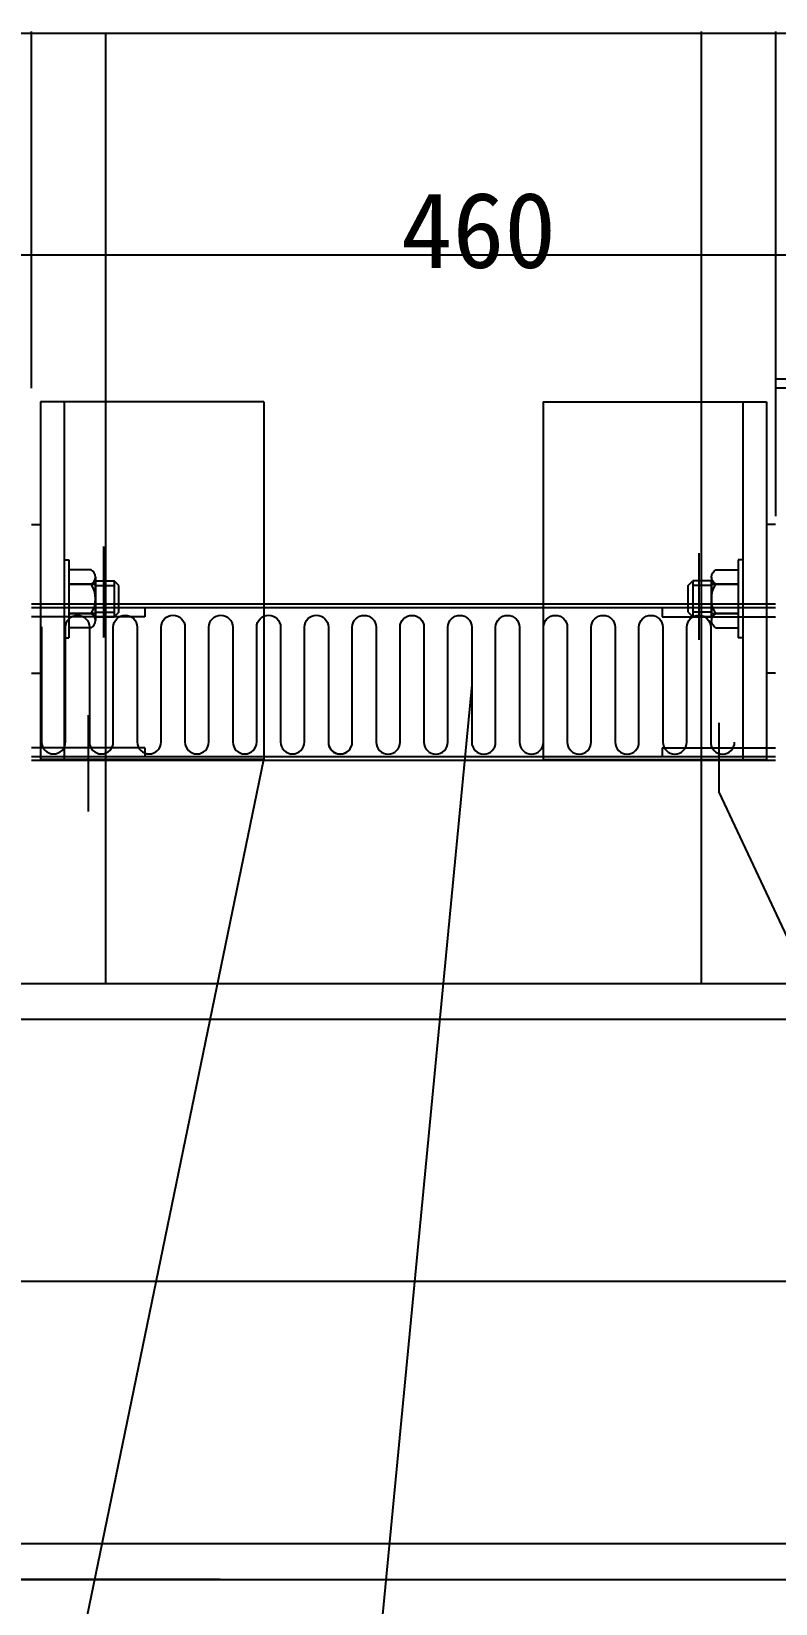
# Model space of a CAD drawing. Header units: metres. Extents: x 2349 to 5457, y 940 to 3258.
# Drawn here: x 2787 to 3036, y 2093 to 2620 of the extents above; entities that cross this region are included whole.
import ezdxf

# ---------------------------------------------------------------- set-up
doc = ezdxf.new("R2010")
doc.units = ezdxf.units.M
for name, color, linetype in [('B', 3, 'Continuous'), ('BZX', 1, 'Continuous'), ('CSX', 3, 'Continuous'), ('DHX', 4, 'Continuous'), ('SDH', 7, 'Continuous'), ('XSX', 6, 'Continuous')]:
    doc.layers.add(name, color=color, linetype=linetype)

# ---------------------------------------------------------------- blocks, each defined once
blk = doc.blocks.new('NUT16')
at = {"layer": 'B'}
for p, q in [((-17.5, 0), (-17.5, -2)), ((17.5, 0), (17.5, -2)), ((17.5, -2), (-17.5, -2)), ((-13, -12), (-13, -2)), ((-6.5, -14), (-6.5, -2)), ((-6.5, -2), (-6.5, -12.02)), ((6.5, -14), (6.5, -2)), ((6.5, -2), (6.5, -13.46)), ((13, -12), (13, -2)), ((6.5, -14), (-9.75, -14)), ((9.75, -14), (6.5, -14))]:
    blk.add_line(p, q, dxfattribs=at)
for centre, radius, start, end in [((-9.75, -10.36), 3.64, 206.78, 333.22), ((0, -2.44), 11.56, 235.79, 304.21), ((9.75, -10.36), 3.64, 206.78, 333.22)]:
    blk.add_arc(centre, radius, start, end, dxfattribs=at)

msp = doc.modelspace()

# ---------------------------------------------------------------- linework, layer by layer
for p, q in [((2786.67, 2500.77), (2786.67, 2620.5)), ((3036.37, 2620.5), (3036.37, 2457.77)), ((2864.67, 2496.09), (2789.67, 2496.09)), ((2789.67, 2496.09), (2789.67, 2376.09)), ((2797.67, 2496.09), (2797.67, 2376.09)), ((2864.67, 2496.09), (2864.67, 2376.09)), ((2958.37, 2496.09), (3033.37, 2496.09)), ((2958.37, 2496.09), (2958.37, 2376.09)), ((3025.37, 2496.09), (3025.37, 2376.09)), ((3033.37, 2496.09), (3033.37, 2376.09)), ((2786.67, 2455), (2789.67, 2455)), ((3036.37, 2455), (3033.37, 2455)), ((3036.37, 2428.17), (2786.67, 2428.17)), ((3036.37, 2426.97), (2786.67, 2426.97)), ((2824.67, 2423.97), (2786.67, 2423.97)), ((2824.67, 2426.97), (2824.67, 2423.97)), ((2998.37, 2426.97), (2998.37, 2423.97)), ((2998.37, 2423.97), (3036.37, 2423.97)), ((2786.67, 2405), (2789.67, 2405)), ((2786.67, 2405), (2789.67, 2405)), ((3036.37, 2405), (3033.37, 2405)), ((3036.37, 2405), (3033.37, 2405)), ((2824.67, 2379.97), (2786.67, 2379.97)), ((3036.37, 2376.97), (2786.67, 2376.97)), ((3036.37, 2375.77), (2786.67, 2375.77)), ((2864.67, 2376.09), (2789.67, 2376.09)), ((2864.67, 2376.09), (2789.67, 2376.09)), ((2824.67, 2379.97), (2824.67, 2376.97)), ((2958.37, 2376.09), (3033.37, 2376.09)), ((2958.37, 2376.09), (3033.37, 2376.09)), ((2998.37, 2379.97), (3036.37, 2379.97)), ((2998.37, 2379.97), (2998.37, 2376.97))]:
    msp.add_line(p, q)
at = {"layer": 'BZX'}
for p, q in [((2681.37, 2545.52), (3141.37, 2545.52)), ((3096.37, 2503.77), (3036.37, 2503.77)), ((3096.37, 2500.77), (3036.37, 2500.77)), ((2810.94, 2417), (2810.94, 2447.56)), ((3010.74, 2416.28), (3010.74, 2445.38)), ((2934.42, 2401.16), (2899.33, 2035.58)), ((2805.84, 2358.57), (2805.84, 2390.93)), ((3017.42, 2365.03), (3017.42, 2388.33)), ((2782.01, 1975.39), (2864.67, 2376.09)), ((3194.03, 1988.99), (3017.42, 2365.03))]:
    msp.add_line(p, q, dxfattribs=at)
at = {"layer": 'CSX'}
for p, q in [((3096.37, 2503.77), (3036.37, 2503.77)), ((2808.17, 2424), (2808.17, 2436)), ((2808.17, 2436), (2814.45, 2436)), ((2814.45, 2436), (2814.45, 2424)), ((2815.95, 2434.5), (2814.45, 2436)), ((2815.95, 2425.5), (2815.95, 2434.5)), ((3007.09, 2434.5), (3008.59, 2436)), ((3007.09, 2425.5), (3007.09, 2434.5)), ((3014.87, 2436), (3008.59, 2436)), ((3008.59, 2436), (3008.59, 2424)), ((3014.87, 2424), (3014.87, 2436)), ((2808.17, 2424), (2814.45, 2424)), ((2808.17, 2424), (2814.45, 2424)), ((2815.95, 2425.5), (2814.45, 2424)), ((2815.95, 2425.5), (2814.45, 2424)), ((3007.09, 2425.5), (3008.59, 2424)), ((3007.09, 2425.5), (3008.59, 2424)), ((3007.09, 2425.5), (3008.59, 2424)), ((3014.87, 2424), (3008.59, 2424)), ((3014.87, 2424), (3008.59, 2424)), ((3014.87, 2424), (3008.59, 2424)), ((3111.37, 2300.77), (2711.37, 2300.77)), ((2849.95, 2300.77), (2711.37, 2300.77)), ((2849.95, 2100.77), (2427.33, 2100.77)), ((2711.37, 2100.77), (3111.37, 2100.77))]:
    msp.add_line(p, q, dxfattribs=at)
msp.add_lwpolyline([(3099.37, 2288.77), (2723.37, 2288.77), (2723.37, 2112.77), (3099.37, 2112.77)], close=True, dxfattribs=at)
at = {"layer": 'DHX'}
msp.add_lwpolyline([(5325.44, 2200.77), (2398.93, 2200.77)], dxfattribs=at)
at = {"layer": 'SDH'}
msp.add_line((2408.69, 2619.88), (3149.2, 2619.88), dxfattribs=at)
at = {"layer": 'XSX'}
for p, q in [((2811.52, 2619.88), (2811.52, 2300.77)), ((3011.37, 2620.5), (3011.37, 2300.77)), ((2797.67, 2443.13), (2797.67, 2416.88)), ((3025.37, 2443.13), (3025.37, 2416.88)), ((2808.17, 2434.5), (2814.45, 2434.5)), ((3014.87, 2434.5), (3008.59, 2434.5)), ((2808.17, 2425.5), (2814.45, 2425.5)), ((2808.17, 2425.5), (2814.45, 2425.5)), ((3014.87, 2425.5), (3008.59, 2425.5)), ((3014.87, 2425.5), (3008.59, 2425.5)), ((3014.87, 2425.5), (3008.59, 2425.5))]:
    msp.add_line(p, q, dxfattribs=at)
for points in [[(2790.07, 2420.57), (2790.07, 2381.93, 1), (2798.09, 2381.93), (2798.09, 2420.48, -1), (2806.11, 2420.48), (2806.11, 2381.93, 1), (2814.13, 2381.93), (2814.13, 2420.48, -1), (2822.15, 2420.48), (2822.15, 2381.93, 1), (2830.17, 2381.93)], [(2822.15, 2420.57), (2822.15, 2381.93, 1), (2830.17, 2381.93), (2830.17, 2420.48, -1), (2838.19, 2420.48), (2838.19, 2381.93, 1), (2846.21, 2381.93), (2846.21, 2420.48, -1), (2854.23, 2420.48), (2854.23, 2381.93, 1), (2862.25, 2381.93)], [(2854.23, 2420.57), (2854.23, 2381.93, 1), (2862.25, 2381.93), (2862.25, 2420.48, -1), (2870.27, 2420.48), (2870.27, 2381.93, 1), (2878.28, 2381.93), (2878.28, 2420.48, -1), (2886.3, 2420.48), (2886.3, 2381.93, 1), (2894.32, 2381.93)], [(2886.3, 2420.53), (2886.3, 2381.89, 1), (2894.32, 2381.89), (2894.32, 2420.43, -1), (2902.34, 2420.43), (2902.34, 2381.89, 1), (2910.36, 2381.89), (2910.36, 2420.43, -1), (2918.38, 2420.43), (2918.38, 2381.89, 1), (2926.4, 2381.89)], [(2918.38, 2420.53), (2918.38, 2381.89, 1), (2926.4, 2381.89), (2926.4, 2420.43, -1), (2934.42, 2420.43), (2934.42, 2381.89, 1), (2942.44, 2381.89), (2942.44, 2420.43, -1), (2950.46, 2420.43), (2950.46, 2381.89, 1), (2958.48, 2381.89)], [(2950.46, 2420.53), (2950.46, 2381.89, 1), (2958.48, 2381.89), (2958.48, 2420.43, -1), (2966.5, 2420.43), (2966.5, 2381.89, 1), (2974.52, 2381.89), (2974.52, 2420.43, -1), (2982.53, 2420.43), (2982.53, 2381.89, 1), (2990.55, 2381.89)], [(2982.53, 2420.53), (2982.53, 2381.89, 1), (2990.55, 2381.89), (2990.55, 2420.43, -1), (2998.57, 2420.43), (2998.57, 2381.89, 1), (3006.59, 2381.89), (3006.59, 2420.43, -1), (3014.61, 2420.43), (3014.61, 2381.89, 1), (3022.63, 2381.89)]]:
    msp.add_lwpolyline(points, format="xyb", dxfattribs=at)

# ---------------------------------------------------------------- block references
at = {"layer": 'CSX', "yscale": 0.75, "zscale": 0.75}
for p, xscale, rotation in [((2797.67, 2430), 0.75, 90), ((3025.37, 2430), -0.75, 270)]:
    msp.add_blockref('NUT16', p, dxfattribs=dict(at, xscale=xscale, rotation=rotation))

# ---------------------------------------------------------------- texts
at = {"layer": 'BZX', "insert": (2910.66, 2566.59), "char_height": 25.5, "attachment_point": 1}
msp.add_mtext('\\A1;460', dxfattribs=at)

doc.saveas('drawing.dxf')
